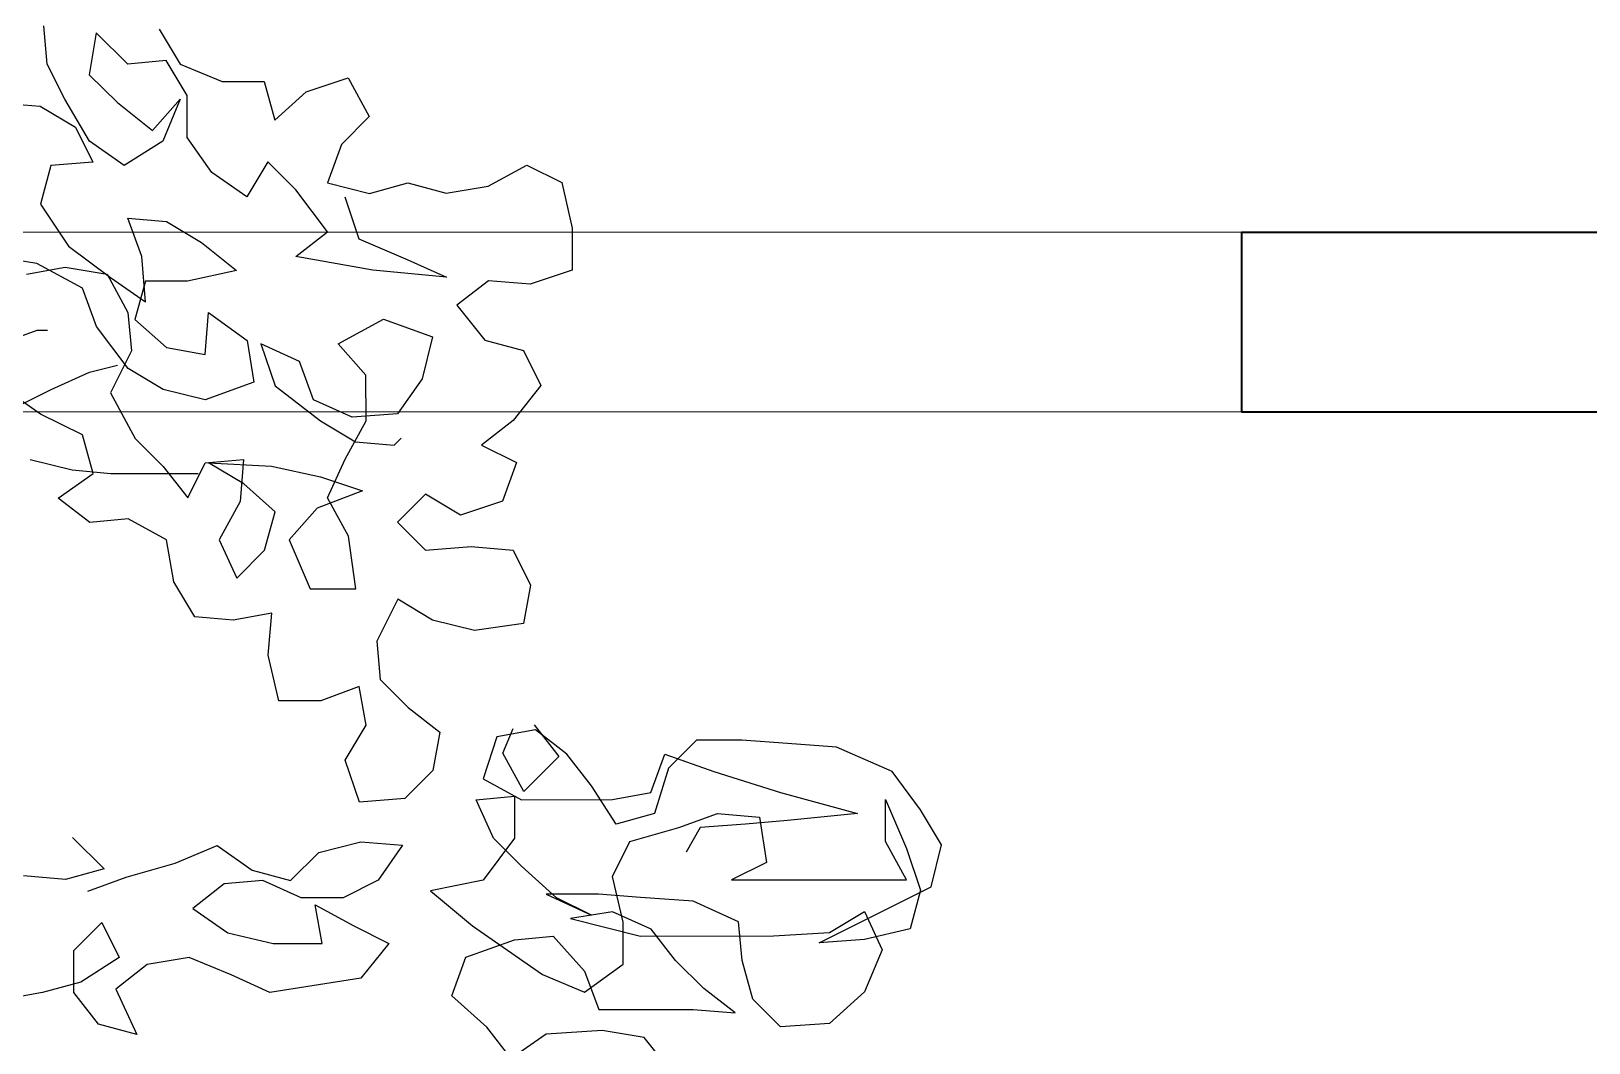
# Model space of a CAD drawing. Header units: millimetres. Extents: x 2810.5 to 2848.4, y 1624.4 to 1676.1.
# Drawn here: x 2843.313 to 2844.763, y 1641.984 to 1642.926 of the extents above; entities that cross this region are included whole.
import ezdxf

# ---------------------------------------------------------------- set-up
doc = ezdxf.new("R2010")
doc.units = ezdxf.units.MM
doc.layers.add('MURATURA_section_wall', color=7, linetype='Continuous', lineweight=40)
doc.layers.add('PROIEZIONI_projections', color=145, linetype='Continuous', lineweight=13)
doc.layers.add('VERDE_ALBERI', color=104, linetype='Continuous')

msp = doc.modelspace()

# ---------------------------------------------------------------- linework, layer by layer
at = {"layer": 'MURATURA_section_wall'}
for p, q in [((2844.4397, 1642.7386), (2845.2429, 1642.7386)), ((2844.4397, 1642.7386), (2844.4397, 1642.5713)), ((2844.4397, 1642.5713), (2845.0756, 1642.5713))]:
    msp.add_line(p, q, dxfattribs=at)
at = {"layer": 'PROIEZIONI_projections'}
for p, q in [((2842.1445, 1642.7386), (2844.4397, 1642.7386)), ((2842.1445, 1642.5713), (2844.4397, 1642.5713))]:
    msp.add_line(p, q, dxfattribs=at)
at = {"layer": 'VERDE_ALBERI'}
for p, q in [((2843.3281, 1642.895), (2843.3248, 1642.9308)), ((2843.3737, 1642.9243), (2843.3672, 1642.8852)), ((2843.403, 1642.895), (2843.3737, 1642.9243)), ((2843.4323, 1642.9276), (2843.4519, 1642.8951)), ((2843.3444, 1642.8624), (2843.3281, 1642.895)), ((2843.4388, 1642.8983), (2843.403, 1642.895)), ((2843.4584, 1642.8658), (2843.4388, 1642.8983)), ((2843.4519, 1642.8951), (2843.491, 1642.8788)), ((2843.3672, 1642.8852), (2843.3933, 1642.8592)), ((2843.491, 1642.8788), (2843.53, 1642.8789)), ((2843.53, 1642.8789), (2843.5399, 1642.843)), ((2843.5691, 1642.8691), (2843.6082, 1642.8822)), ((2843.6082, 1642.8822), (2843.6278, 1642.8464)), ((2843.3673, 1642.8233), (2843.3444, 1642.8624)), ((2843.4259, 1642.8332), (2843.4519, 1642.8625)), ((2843.4519, 1642.8625), (2843.4356, 1642.8234)), ((2843.4584, 1642.8267), (2843.4584, 1642.8658)), ((2843.5399, 1642.843), (2843.5691, 1642.8691)), ((2843.2825, 1642.8591), (2843.3216, 1642.8559)), ((2843.3216, 1642.8559), (2843.3542, 1642.8364)), ((2843.3933, 1642.8592), (2843.4259, 1642.8332)), ((2843.3542, 1642.8364), (2843.3705, 1642.8038)), ((2843.6278, 1642.8464), (2843.6018, 1642.8203)), ((2843.3998, 1642.8006), (2843.3673, 1642.8233)), ((2843.4356, 1642.8234), (2843.3998, 1642.8006)), ((2843.4813, 1642.7941), (2843.4584, 1642.8267)), ((2843.6018, 1642.8203), (2843.5888, 1642.7845)), ((2843.3705, 1642.8038), (2843.3314, 1642.8005)), ((2843.5334, 1642.804), (2843.5139, 1642.7714)), ((2843.5595, 1642.7779), (2843.5334, 1642.804)), ((2843.3314, 1642.8005), (2843.3217, 1642.7647)), ((2843.5139, 1642.7714), (2843.4813, 1642.7941)), ((2843.7386, 1642.7813), (2843.7744, 1642.8009)), ((2843.7744, 1642.8009), (2843.807, 1642.7847)), ((2843.5888, 1642.7389), (2843.5595, 1642.7779)), ((2843.5888, 1642.7845), (2843.6279, 1642.7747)), ((2843.6279, 1642.7747), (2843.6637, 1642.7845)), ((2843.6637, 1642.7845), (2843.6995, 1642.7748)), ((2843.6995, 1642.7748), (2843.7386, 1642.7813)), ((2843.807, 1642.7847), (2843.8168, 1642.7423)), ((2843.3217, 1642.7647), (2843.3478, 1642.7256)), ((2843.6051, 1642.7714), (2843.6181, 1642.7324)), ((2843.4162, 1642.7159), (2843.4031, 1642.7517)), ((2843.4031, 1642.7517), (2843.439, 1642.7485)), ((2843.439, 1642.7485), (2843.4716, 1642.729)), ((2843.5595, 1642.716), (2843.5888, 1642.7389)), ((2843.6181, 1642.7324), (2843.6637, 1642.7129)), ((2843.8168, 1642.7423), (2843.8168, 1642.7032)), ((2843.3478, 1642.7256), (2843.3869, 1642.6963)), ((2843.4716, 1642.729), (2843.5042, 1642.703)), ((2843.3185, 1642.7093), (2843.2794, 1642.7158)), ((2843.3087, 1642.6995), (2843.3446, 1642.7061)), ((2843.3609, 1642.6865), (2843.3185, 1642.7093)), ((2843.3446, 1642.7061), (2843.3837, 1642.6996)), ((2843.4195, 1642.6736), (2843.4162, 1642.7159)), ((2843.5042, 1642.703), (2843.4586, 1642.6931)), ((2843.6312, 1642.7031), (2843.5595, 1642.716)), ((2843.6996, 1642.6966), (2843.6312, 1642.7031)), ((2843.6637, 1642.7129), (2843.6996, 1642.6966)), ((2843.8168, 1642.7032), (2843.7777, 1642.6902)), ((2843.3837, 1642.6996), (2843.4032, 1642.6638)), ((2843.3869, 1642.6963), (2843.4195, 1642.6736)), ((2843.4195, 1642.6931), (2843.4097, 1642.6573)), ((2843.4586, 1642.6931), (2843.4195, 1642.6931)), ((2843.7387, 1642.6934), (2843.7094, 1642.6706)), ((2843.7777, 1642.6902), (2843.7387, 1642.6934)), ((2843.3739, 1642.6507), (2843.3609, 1642.6865)), ((2843.4032, 1642.6638), (2843.4065, 1642.628)), ((2843.4749, 1642.6248), (2843.4781, 1642.6639)), ((2843.4781, 1642.6639), (2843.514, 1642.6378)), ((2843.7094, 1642.6706), (2843.7355, 1642.638)), ((2843.2827, 1642.6344), (2843.3186, 1642.6474)), ((2843.3186, 1642.6474), (2843.3283, 1642.6474)), ((2843.4033, 1642.6117), (2843.3739, 1642.6507)), ((2843.4097, 1642.6573), (2843.4391, 1642.6313)), ((2843.5987, 1642.6347), (2843.641, 1642.6575)), ((2843.641, 1642.6575), (2843.6866, 1642.6412)), ((2843.4391, 1642.6313), (2843.4749, 1642.6248)), ((2843.514, 1642.6378), (2843.5205, 1642.5988)), ((2843.5629, 1642.6183), (2843.527, 1642.6346)), ((2843.527, 1642.6346), (2843.5401, 1642.5955)), ((2843.6247, 1642.6054), (2843.5987, 1642.6347)), ((2843.6866, 1642.6412), (2843.6769, 1642.6022)), ((2843.7355, 1642.638), (2843.7713, 1642.6283)), ((2843.3675, 1642.6084), (2843.3935, 1642.6149)), ((2843.4065, 1642.628), (2843.387, 1642.5889)), ((2843.5759, 1642.5825), (2843.5629, 1642.6183)), ((2843.7713, 1642.6283), (2843.7876, 1642.5957)), ((2843.3316, 1642.5921), (2843.3675, 1642.6084)), ((2843.4359, 1642.5922), (2843.4033, 1642.6117)), ((2843.6248, 1642.563), (2843.6247, 1642.6054)), ((2843.6769, 1642.6022), (2843.6541, 1642.5696)), ((2843.3219, 1642.5693), (2843.2893, 1642.592)), ((2843.2926, 1642.5725), (2843.3316, 1642.5921)), ((2843.387, 1642.5889), (2843.4098, 1642.5465)), ((2843.475, 1642.5824), (2843.4359, 1642.5922)), ((2843.5205, 1642.5988), (2843.475, 1642.5824)), ((2843.5401, 1642.5955), (2843.5824, 1642.563)), ((2843.7876, 1642.5957), (2843.7616, 1642.5632)), ((2843.6118, 1642.5663), (2843.5759, 1642.5825)), ((2843.361, 1642.5498), (2843.3219, 1642.5693)), ((2843.5824, 1642.563), (2843.615, 1642.5435)), ((2843.6053, 1642.5272), (2843.6248, 1642.563)), ((2843.6541, 1642.5696), (2843.6118, 1642.5663)), ((2843.7616, 1642.5632), (2843.7323, 1642.5403)), ((2843.3708, 1642.5139), (2843.361, 1642.5498)), ((2843.4098, 1642.5465), (2843.4359, 1642.5205)), ((2843.615, 1642.5435), (2843.6509, 1642.5403)), ((2843.6509, 1642.5403), (2843.6574, 1642.5468)), ((2843.7323, 1642.5403), (2843.7649, 1642.5241)), ((2843.3122, 1642.5269), (2843.3513, 1642.5172)), ((2843.3382, 1642.4911), (2843.3708, 1642.5139)), ((2843.3513, 1642.5172), (2843.3871, 1642.514)), ((2843.3871, 1642.514), (2843.4685, 1642.514)), ((2843.4359, 1642.5205), (2843.4588, 1642.4912)), ((2843.4588, 1642.4912), (2843.475, 1642.5238)), ((2843.475, 1642.5238), (2843.5108, 1642.5271)), ((2843.5109, 1642.5043), (2843.4783, 1642.5238)), ((2843.4783, 1642.5238), (2843.5369, 1642.5206)), ((2843.5108, 1642.5271), (2843.5076, 1642.488)), ((2843.5369, 1642.5206), (2843.5825, 1642.5109)), ((2843.589, 1642.4913), (2843.6053, 1642.5272)), ((2843.7649, 1642.5241), (2843.7519, 1642.4882)), ((2843.5402, 1642.4783), (2843.5109, 1642.5043)), ((2843.5825, 1642.5109), (2843.6216, 1642.4979)), ((2843.3676, 1642.4683), (2843.3382, 1642.4911)), ((2843.5076, 1642.488), (2843.4881, 1642.4522)), ((2843.6216, 1642.4979), (2843.5793, 1642.4816)), ((2843.6086, 1642.4555), (2843.589, 1642.4913)), ((2843.6802, 1642.4947), (2843.6542, 1642.4686)), ((2843.7128, 1642.4752), (2843.6802, 1642.4947)), ((2843.7519, 1642.4882), (2843.7128, 1642.4752)), ((2843.4034, 1642.4716), (2843.3676, 1642.4683)), ((2843.4392, 1642.4521), (2843.4034, 1642.4716)), ((2843.5304, 1642.4424), (2843.5402, 1642.4783)), ((2843.5793, 1642.4816), (2843.5532, 1642.4522)), ((2843.6152, 1642.4067), (2843.6086, 1642.4555)), ((2843.6542, 1642.4686), (2843.6803, 1642.4426)), ((2843.4458, 1642.413), (2843.4392, 1642.4521)), ((2843.4881, 1642.4522), (2843.5044, 1642.4164)), ((2843.5044, 1642.4164), (2843.5304, 1642.4424)), ((2843.5532, 1642.4522), (2843.5728, 1642.4066)), ((2843.6803, 1642.4426), (2843.7226, 1642.4459)), ((2843.7226, 1642.4459), (2843.7617, 1642.4426)), ((2843.7617, 1642.4426), (2843.778, 1642.4101)), ((2843.4654, 1642.3805), (2843.4458, 1642.413)), ((2843.5728, 1642.4066), (2843.6152, 1642.4067)), ((2843.778, 1642.4101), (2843.7715, 1642.3743)), ((2843.537, 1642.3838), (2843.5012, 1642.3773)), ((2843.5338, 1642.3447), (2843.537, 1642.3838)), ((2843.6543, 1642.397), (2843.6347, 1642.3579)), ((2843.6868, 1642.3774), (2843.6543, 1642.397)), ((2843.5012, 1642.3773), (2843.4654, 1642.3805)), ((2843.7259, 1642.3677), (2843.6868, 1642.3774)), ((2843.7715, 1642.3743), (2843.7259, 1642.3677)), ((2843.6347, 1642.3579), (2843.638, 1642.322)), ((2843.5436, 1642.3024), (2843.5338, 1642.3447)), ((2843.6185, 1642.3155), (2843.5827, 1642.3024)), ((2843.625, 1642.2797), (2843.6185, 1642.3155)), ((2843.638, 1642.322), (2843.6641, 1642.296)), ((2843.5827, 1642.3024), (2843.5436, 1642.3024)), ((2843.6641, 1642.296), (2843.6934, 1642.2732)), ((2843.6055, 1642.2471), (2843.625, 1642.2797)), ((2843.6934, 1642.2732), (2843.687, 1642.2374)), ((2843.7467, 1642.2688), (2843.7337, 1642.2297)), ((2843.7825, 1642.2753), (2843.7467, 1642.2688)), ((2843.7521, 1642.2537), (2843.7618, 1642.2765)), ((2843.7814, 1642.2798), (2843.8042, 1642.2505)), ((2843.8118, 1642.2526), (2843.7825, 1642.2753)), ((2843.7717, 1642.2179), (2843.7521, 1642.2537)), ((2843.8347, 1642.2233), (2843.8118, 1642.2526)), ((2843.89, 1642.2168), (2843.903, 1642.2527)), ((2843.903, 1642.2527), (2843.9486, 1642.2364)), ((2843.9323, 1642.2657), (2843.9063, 1642.2396)), ((2843.9747, 1642.2657), (2843.9323, 1642.2657)), ((2844.017, 1642.2625), (2843.9747, 1642.2657)), ((2844.0626, 1642.2593), (2844.017, 1642.2625)), ((2844.1147, 1642.2366), (2844.0626, 1642.2593)), ((2843.6186, 1642.208), (2843.6055, 1642.2471)), ((2843.8042, 1642.2505), (2843.7717, 1642.2179)), ((2843.9063, 1642.2396), (2843.8933, 1642.1973)), ((2843.687, 1642.2374), (2843.6609, 1642.2113)), ((2843.7337, 1642.2297), (2843.7695, 1642.2102)), ((2843.8575, 1642.1875), (2843.8347, 1642.2233)), ((2843.9486, 1642.2364), (2844.0105, 1642.2169)), ((2844.1408, 1642.2008), (2844.1147, 1642.2366)), ((2843.6609, 1642.2113), (2843.6186, 1642.208)), ((2843.7272, 1642.2102), (2843.763, 1642.2134)), ((2843.7435, 1642.1743), (2843.7272, 1642.2102)), ((2843.763, 1642.2134), (2843.7631, 1642.1744)), ((2843.7695, 1642.2102), (2843.8542, 1642.2103)), ((2843.8542, 1642.2103), (2843.89, 1642.2168)), ((2844.0105, 1642.2169), (2844.0822, 1642.1975)), ((2844.1083, 1642.1714), (2844.1083, 1642.2105)), ((2844.1083, 1642.2105), (2844.1278, 1642.1649)), ((2843.8933, 1642.1973), (2843.8575, 1642.1875)), ((2843.9161, 1642.1843), (2843.9519, 1642.1973)), ((2843.9519, 1642.1973), (2843.991, 1642.1941)), ((2843.991, 1642.1941), (2843.9976, 1642.1518)), ((2844.0822, 1642.1975), (2844.0171, 1642.1909)), ((2844.1604, 1642.1682), (2844.1408, 1642.2008)), ((2843.8705, 1642.1712), (2843.9161, 1642.1843)), ((2843.9357, 1642.1843), (2843.9227, 1642.1615)), ((2843.978, 1642.1876), (2843.9357, 1642.1843)), ((2844.0171, 1642.1909), (2843.978, 1642.1876)), ((2843.3516, 1642.1752), (2843.3809, 1642.1459)), ((2843.4472, 1642.1513), (2843.4862, 1642.1676)), ((2843.4862, 1642.1676), (2843.5188, 1642.1448)), ((2843.5807, 1642.1612), (2843.6198, 1642.171)), ((2843.6198, 1642.171), (2843.6588, 1642.1678)), ((2843.6588, 1642.1678), (2843.6361, 1642.1352)), ((2843.7631, 1642.1744), (2843.7338, 1642.1353)), ((2843.7696, 1642.1483), (2843.7435, 1642.1743)), ((2843.8543, 1642.1386), (2843.8705, 1642.1712)), ((2844.1279, 1642.1356), (2844.1083, 1642.1714)), ((2844.1507, 1642.1291), (2844.1604, 1642.1682)), ((2843.4016, 1642.1382), (2843.4472, 1642.1513)), ((2843.5546, 1642.1351), (2843.5807, 1642.1612)), ((2843.9976, 1642.1518), (2843.965, 1642.1355)), ((2844.1278, 1642.1649), (2844.1409, 1642.1259)), ((2843.3451, 1642.1361), (2843.306, 1642.1393)), ((2843.3809, 1642.1459), (2843.3451, 1642.1361)), ((2843.3658, 1642.1251), (2843.4016, 1642.1382)), ((2843.5188, 1642.1448), (2843.5546, 1642.1351)), ((2843.8022, 1642.119), (2843.7696, 1642.1483)), ((2843.8641, 1642.0963), (2843.8543, 1642.1386)), ((2843.4928, 1642.1318), (2843.4635, 1642.1089)), ((2843.5286, 1642.1351), (2843.4928, 1642.1318)), ((2843.5644, 1642.1188), (2843.5286, 1642.1351)), ((2843.6361, 1642.1352), (2843.6035, 1642.1188)), ((2843.7338, 1642.1353), (2843.6849, 1642.1254)), ((2843.6849, 1642.1254), (2843.724, 1642.0929)), ((2843.8413, 1642.1223), (2843.7924, 1642.1223)), ((2843.7924, 1642.1223), (2843.8348, 1642.1028)), ((2843.8804, 1642.1191), (2843.8413, 1642.1223)), ((2843.965, 1642.1355), (2844.1279, 1642.1356)), ((2844.0465, 1642.0769), (2844.1507, 1642.1291)), ((2844.1409, 1642.1259), (2844.1312, 1642.09)), ((2843.4635, 1642.1089), (2843.4961, 1642.0862)), ((2843.6035, 1642.1188), (2843.5644, 1642.1188)), ((2843.584, 1642.0765), (2843.5775, 1642.1123)), ((2843.5775, 1642.1123), (2843.6133, 1642.0928)), ((2843.8348, 1642.1028), (2843.8022, 1642.119)), ((2843.9292, 1642.1159), (2843.8804, 1642.1191)), ((2843.9716, 1642.0964), (2843.9292, 1642.1159)), ((2843.3528, 1642.0698), (2843.3788, 1642.0958)), ((2843.3788, 1642.0958), (2843.3951, 1642.0633)), ((2843.6133, 1642.0928), (2843.6459, 1642.0765)), ((2843.724, 1642.0929), (2843.7892, 1642.0474)), ((2843.8543, 1642.106), (2843.8152, 1642.0995)), ((2843.8152, 1642.0995), (2843.8804, 1642.0833)), ((2843.8901, 1642.0898), (2843.8543, 1642.106)), ((2843.8641, 1642.0572), (2843.8641, 1642.0963)), ((2843.9749, 1642.0606), (2843.9716, 1642.0964)), ((2844.0563, 1642.0867), (2844.0888, 1642.1063)), ((2844.0888, 1642.1063), (2844.1051, 1642.0705)), ((2843.4961, 1642.0862), (2843.5384, 1642.0764)), ((2843.7176, 1642.0636), (2843.7631, 1642.0799)), ((2843.7631, 1642.0799), (2843.799, 1642.0832)), ((2843.799, 1642.0832), (2843.8283, 1642.0507)), ((2843.8804, 1642.0833), (2844.0041, 1642.0834)), ((2843.913, 1642.0605), (2843.8901, 1642.0898)), ((2844.0041, 1642.0834), (2844.0563, 1642.0867)), ((2844.0888, 1642.0802), (2844.0465, 1642.0769)), ((2844.1312, 1642.09), (2844.0888, 1642.0802)), ((2843.3528, 1642.0307), (2843.3528, 1642.0698)), ((2843.5384, 1642.0764), (2843.584, 1642.0765)), ((2843.6459, 1642.0765), (2843.6199, 1642.044)), ((2843.7046, 1642.0277), (2843.7176, 1642.0636)), ((2844.1051, 1642.0705), (2844.0889, 1642.0314)), ((2843.3951, 1642.0633), (2843.3593, 1642.0405)), ((2843.4212, 1642.0568), (2843.3919, 1642.034)), ((2843.4603, 1642.0633), (2843.4212, 1642.0568)), ((2843.4994, 1642.0471), (2843.4603, 1642.0633)), ((2843.8283, 1642.0311), (2843.8641, 1642.0572)), ((2843.8283, 1642.0507), (2843.8414, 1642.0148)), ((2843.9391, 1642.0345), (2843.913, 1642.0605)), ((2843.9847, 1642.0247), (2843.9749, 1642.0606)), ((2843.3593, 1642.0405), (2843.3235, 1642.0307)), ((2843.5352, 1642.0308), (2843.4994, 1642.0471)), ((2843.6199, 1642.044), (2843.5352, 1642.0308)), ((2843.7892, 1642.0474), (2843.8283, 1642.0311)), ((2843.3235, 1642.0307), (2843.2877, 1642.0241)), ((2843.3756, 1642.0014), (2843.3528, 1642.0307)), ((2843.3919, 1642.034), (2843.4115, 1641.9917)), ((2843.7372, 1641.9985), (2843.7046, 1642.0277)), ((2843.9684, 1642.0117), (2843.9391, 1642.0345)), ((2844.0107, 1641.9987), (2843.9847, 1642.0247)), ((2844.0889, 1642.0314), (2844.0563, 1642.002)), ((2843.8414, 1642.0148), (2843.9293, 1642.0149)), ((2843.9293, 1642.0149), (2843.9684, 1642.0117)), ((2843.4115, 1641.9917), (2843.3756, 1642.0014)), ((2843.76, 1641.9692), (2843.7372, 1641.9985)), ((2843.7925, 1641.992), (2843.76, 1641.9692)), ((2843.8446, 1641.9953), (2843.7925, 1641.992)), ((2843.8837, 1641.9888), (2843.8446, 1641.9953)), ((2844.0563, 1642.002), (2844.0107, 1641.9987)), ((2843.9098, 1641.9563), (2843.8837, 1641.9888))]:
    msp.add_line(p, q, dxfattribs=at)

doc.saveas('drawing.dxf')
